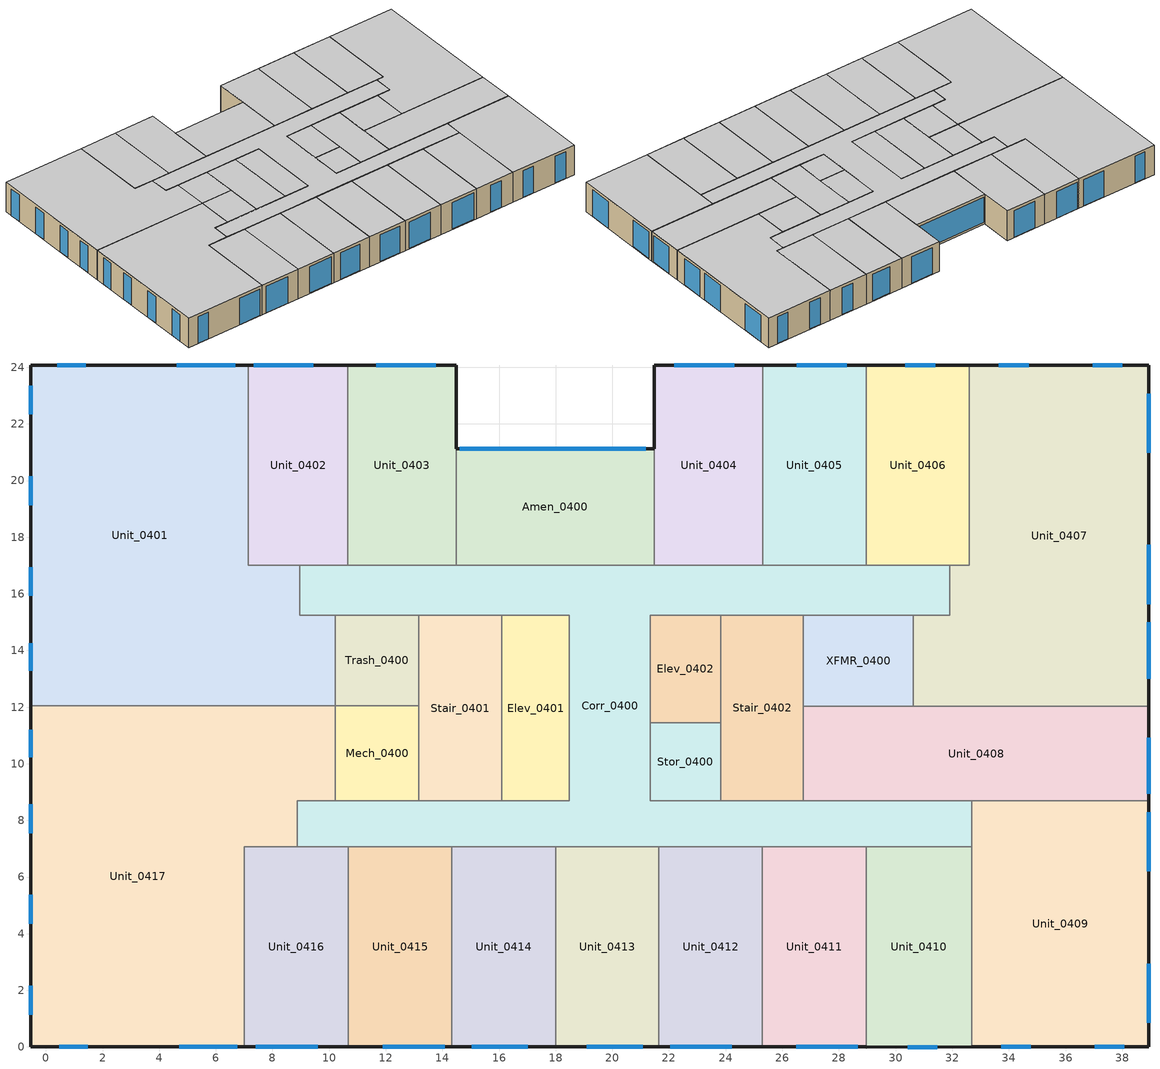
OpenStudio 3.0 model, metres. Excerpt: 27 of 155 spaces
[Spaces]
Mech_0400
 floor to Mech_0300: 13.17,12.05 13.17,8.69 10.21,8.69 10.21,12.05 z11.4
 wall to Trash_0400: 13.17,12.05 10.21,12.05 z11.4:14.35
 wall to Stair_0401: 13.17,8.69 13.17,12.05 z11.4:14.35
 wall to Corr_0400: 10.21,8.69 13.17,8.69 z11.4:14.35
 wall to Unit_0417: 10.21,12.05 10.21,8.69 z11.4:14.35
 ceiling adiabatic (Interior Ceiling): 13.17,8.69 13.17,12.05 10.21,12.05 10.21,8.69 z14.35
Stor_0400
 floor to Stor_0300: 23.83,11.44 23.83,8.69 21.34,8.69 21.34,11.44 z11.4
 wall to Elev_0402: 23.83,11.44 21.34,11.44 z11.4:14.35
 wall to Stair_0402: 23.83,8.69 23.83,11.44 z11.4:14.35
 wall to Corr_0400: 21.34,11.44 21.34,8.69 23.83,8.69 z11.4:14.35
 ceiling adiabatic (Interior Ceiling): 23.83,8.69 23.83,11.44 21.34,11.44 21.34,8.69 z14.35
Unit_0413
 floor to Unit_0313: 21.64,7.07 21.64,0 18,0 18,7.07 z11.4
 wall outside: 18,0 21.64,0 z11.4:14.35
 wall to Unit_0414: 18,7.07 18,0 z11.4:14.35
 wall to Corr_0400: 21.64,7.07 18,7.07 z11.4:14.35
 wall to Unit_0412: 21.64,0 21.64,7.07 z11.4:14.35
 window: 19.1,0 21.08,0 z11.45:14.07
 ceiling adiabatic (Interior Ceiling): 21.64,0 21.64,7.07 18,7.07 18,0 z14.35
Stair_0402
 floor to Stair_0302: 26.75,15.25 26.75,8.69 23.83,8.69 23.83,15.25 z11.4
 wall to Elev_0402: 23.83,15.25 23.83,11.44 z11.4:14.35
 wall to Corr_0400: 26.75,15.25 23.83,15.25 / 23.83,8.69 26.75,8.69 z11.4:14.35
 wall to XFMR_0400: 26.75,12.03 26.75,15.25 z11.4:14.35
 wall to Unit_0408: 26.75,8.69 26.75,11.48 26.75,12.03 z11.4:14.35
 ceiling adiabatic (Interior Ceiling): 26.75,8.69 26.75,15.25 23.83,15.25 23.83,8.69 z14.35
Unit_0414
 floor to Unit_0314: 18,7.07 18,0 14.33,0 14.33,7.07 z11.4
 wall outside: 14.33,0 18,0 z11.4:14.35
 wall to Unit_0415: 14.33,7.07 14.33,0 z11.4:14.35
 wall to Corr_0400: 18,7.07 14.33,7.07 z11.4:14.35
 window: 15.04,0 17.02,0 z11.45:14.07
 ceiling adiabatic (Interior Ceiling): 18,0 18,7.07 14.33,7.07 14.33,0 z14.35
Unit_0409
 floor to Unit_0309: 38.94,8.69 38.94,0 32.69,0 32.69,8.69 z11.4
 wall outside: 32.69,0 38.94,0 38.94,8.69 z11.4:14.35
 wall to Corr_0400: 32.69,8.69 32.69,7.07 z11.4:14.35
 wall to Unit_0408: 38.94,8.69 32.69,8.69 z11.4:14.35
 wall to Unit_0410: 32.69,7.07 32.69,0 z11.4:14.35
 window: 38.94,6.2 38.94,8.29 / 38.94,0.86 38.94,2.94 / 33.73,0 34.78,0 / 37.03,0 38.08,0 z11.45:14.07
 ceiling adiabatic (Interior Ceiling): 38.94,0 38.94,8.69 32.69,8.69 32.69,0 z14.35
Unit_0410
 floor to Unit_0310: 32.69,7.07 32.69,0 28.96,0 28.96,7.07 z11.4
 wall outside: 28.96,0 32.69,0 z11.4:14.35
 wall to Corr_0400: 32.69,7.07 28.96,7.07 z11.4:14.35
 wall to Unit_0411: 28.96,7.07 28.96,0 z11.4:14.35
 window: 30.42,0 31.47,0 z11.45:14.07
 ceiling adiabatic (Interior Ceiling): 32.69,0 32.69,7.07 28.96,7.07 28.96,0 z14.35
XFMR_0400
 floor to Elec_0300: 30.63,15.25 30.63,12.03 26.75,12.03 26.75,15.25 z11.4
 wall to Corr_0400: 30.63,15.25 26.75,15.25 z11.4:14.35
 wall to Unit_0407: 30.63,12.03 30.63,15.25 z11.4:14.35
 wall to Unit_0408: 26.75,12.03 30.63,12.03 z11.4:14.35
 ceiling adiabatic (Interior Ceiling): 30.63,12.03 30.63,15.25 26.75,15.25 26.75,12.03 z14.35
Unit_0411
 floor to Unit_0311: 28.96,7.07 28.96,0 25.3,0 25.3,7.07 z11.4
 wall outside: 25.3,0 28.96,0 z11.4:14.35
 wall to Unit_0412: 25.3,7.07 25.3,0 z11.4:14.35
 wall to Corr_0400: 28.96,7.07 25.3,7.07 z11.4:14.35
 window: 26.49,0 28.66,0 z11.45:14.07
 ceiling adiabatic (Interior Ceiling): 28.96,0 28.96,7.07 25.3,7.07 25.3,0 z14.35
Unit_0402
 floor to Unit_0302: 10.66,24.08 10.66,17.01 7.15,17.01 7.15,24.08 z11.4
 wall outside: 10.66,24.08 7.15,24.08 z11.4:14.35
 wall to Unit_0403: 10.66,17.01 10.66,17.07 10.66,24.08 z11.4:14.35
 wall to Corr_0400: 8.97,17.01 10.66,17.01 z11.4:14.35
 wall to Unit_0401: 7.15,24.08 7.15,17.01 8.97,17.01 z11.4:14.35
 window: 9.45,24.08 7.33,24.08 z11.46:14.07
 ceiling adiabatic (Interior Ceiling): 10.66,17.01 10.66,24.08 7.15,24.08 7.15,17.01 z14.35
Unit_0406
 floor to Unit_0306: 32.61,24.08 32.61,17.01 28.96,17.01 28.96,24.08 z11.4
 wall outside: 32.61,24.08 28.96,24.08 z11.4:14.35
 wall to Unit_0407: 31.92,17.01 32.61,17.01 32.61,24.08 z11.4:14.35
 wall to Corr_0400: 28.96,17.01 31.92,17.01 z11.4:14.35
 wall to Unit_0405: 28.96,24.08 28.96,17.01 z11.4:14.35
 window: 31.4,24.08 30.35,24.08 z11.46:14.07
 ceiling adiabatic (Interior Ceiling): 32.61,17.01 32.61,24.08 28.96,24.08 28.96,17.01 z14.35
Corr_0400
 floor to Corr_0300: 31.92,17.01 31.92,15.25 21.34,15.25 21.34,8.69 32.69,8.69 32.69,7.07 8.88,7.07 8.88,8.69 18.48,8.69 18.48,15.24 8.97,15.24 8.97,17.01 z11.4
 wall to Unit_0412: 21.64,7.07 25.3,7.07 z11.4:14.35
 wall to Unit_0415: 10.68,7.07 14.33,7.07 z11.4:14.35
 wall to Unit_0416: 8.88,7.07 10.68,7.07 z11.4:14.35
 wall to Unit_0417: 10.21,8.69 8.88,8.69 8.88,7.07 z11.4:14.35
 wall to Stair_0401: 16.1,8.69 13.17,8.69 / 13.17,15.24 16.1,15.24 z11.4:14.35
 wall to Elev_0401: 16.1,15.24 18.48,15.24 18.48,8.69 16.1,8.69 z11.4:14.35
 wall to Trash_0400: 10.21,15.24 13.17,15.24 z11.4:14.35
 wall to Unit_0401: 8.97,17.01 8.97,15.24 10.21,15.24 z11.4:14.35
 wall to Unit_0403: 14.48,17.01 10.66,17.01 z11.4:14.35
 wall to Amen_0400: 21.48,17.01 14.48,17.01 z11.4:14.35
 wall to Unit_0404: 25.31,17.01 21.48,17.01 z11.4:14.35
 wall to Unit_0405: 28.96,17.01 25.31,17.01 z11.4:14.35
 wall to Unit_0407: 30.63,15.25 31.92,15.25 31.92,17.01 z11.4:14.35
 wall to Elev_0402: 21.34,11.44 21.34,15.25 23.83,15.25 z11.4:14.35
 wall to Unit_0408: 32.69,8.69 26.75,8.69 z11.4:14.35
 ceiling adiabatic (Interior Ceiling): 32.69,7.07 32.69,8.69 21.34,8.69 21.34,15.25 31.92,15.25 31.92,17.01 8.97,17.01 8.97,15.24 18.48,15.24 18.48,8.69 8.88,8.69 8.88,7.07 z14.35
Unit_0407
 floor to Unit_0307: 32.61,24.08 38.94,24.08 38.94,12.03 30.63,12.03 30.63,15.25 31.92,15.25 31.92,17.01 32.61,17.01 z11.4
 wall outside: 38.94,12.03 38.94,24.08 32.61,24.08 z11.4:14.35
 wall to Unit_0408: 30.63,12.03 32.79,12.03 38.94,12.03 z11.4:14.35
 window: 38.94,13.01 38.94,14.99 / 38.94,15.64 38.94,17.73 / 38.94,20.98 38.94,23.07 z11.45:14.07; 38,24.08 36.95,24.08 / 34.7,24.08 33.65,24.08 z11.46:14.07
 ceiling adiabatic (Interior Ceiling): 38.94,12.03 38.94,24.08 32.61,24.08 32.61,17.01 31.92,17.01 31.92,15.25 30.63,15.25 30.63,12.03 z14.35
Elev_0402
 floor to Elev_0302: 23.83,15.25 23.83,11.44 21.34,11.44 21.34,15.25 z11.4
 ceiling adiabatic (Interior Ceiling): 23.83,11.44 23.83,15.25 21.34,15.25 21.34,11.44 z14.35
Unit_0412
 floor to Unit_0312: 25.3,7.07 25.3,0 21.64,0 21.64,7.07 z11.4
 wall outside: 21.64,0 25.3,0 z11.4:14.35
 window: 22.04,0 24.21,0 z11.45:14.07
 ceiling adiabatic (Interior Ceiling): 25.3,0 25.3,7.07 21.64,7.07 21.64,0 z14.35
Stair_0401
 floor to Stair_0301: 16.1,15.24 16.1,8.69 13.17,8.69 13.17,15.24 z11.4
 wall to Trash_0400: 13.17,15.24 13.17,12.05 z11.4:14.35
 wall to Elev_0401: 16.1,8.69 16.1,15.24 z11.4:14.35
 ceiling adiabatic (Interior Ceiling): 16.1,8.69 16.1,15.24 13.17,15.24 13.17,8.69 z14.35
Unit_0403
 floor to Unit_0303: 10.66,24.08 14.48,24.08 14.48,17.01 10.66,17.01 z11.4
 wall outside: 14.48,21.13 14.48,24.08 10.66,24.08 z11.4:14.35
 wall to Amen_0400: 14.48,17.01 14.48,21.13 z11.4:14.35
 window: 13.77,24.08 11.66,24.08 z11.46:14.07
 ceiling adiabatic (Interior Ceiling): 14.48,17.01 14.48,24.08 10.66,24.08 10.66,17.01 z14.35
Unit_0401
 floor to Unit_0301: 7.15,24.08 7.15,17.01 8.97,17.01 8.97,15.24 10.21,15.24 10.21,12.05 -0.53,12.05 -0.53,24.08 z11.4
 wall outside: 7.15,24.08 -0.53,24.08 -0.53,12.05 z11.4:14.35
 wall to Trash_0400: 10.21,12.05 10.21,15.24 z11.4:14.35
 wall to Unit_0417: -0.53,12.05 10.21,12.05 z11.4:14.35
 window: -0.53,23.36 -0.53,22.34 / -0.53,20.15 -0.53,19.13 / -0.53,16.94 -0.53,15.93 / -0.53,14.26 -0.53,13.29 / 6.69,24.08 4.62,24.08 / 1.41,24.08 0.4,24.08 z11.46:14.07
 ceiling adiabatic (Interior Ceiling): 10.21,12.05 10.21,15.24 8.97,15.24 8.97,17.01 7.15,17.01 7.15,24.08 -0.53,24.08 -0.53,12.05 z14.35
Unit_0408
 floor to Unit_0308: 38.94,12.03 38.94,8.69 26.75,8.69 26.75,12.03 z11.4
 wall outside: 38.94,8.69 38.94,12.03 z11.4:14.35
 window: 38.94,8.93 38.94,10.92 z11.45:14.07
 ceiling adiabatic (Interior Ceiling): 38.94,8.69 38.94,12.03 26.75,12.03 26.75,8.69 z14.35
Unit_0404
 floor to Unit_0304: 25.31,24.08 25.31,17.01 21.48,17.01 21.48,24.08 z11.4
 wall outside: 25.31,24.08 21.48,24.08 21.48,21.13 z11.4:14.35
 wall to Unit_0405: 25.31,17.01 25.31,17.07 25.31,24.08 z11.4:14.35
 wall to Amen_0400: 21.48,21.13 21.48,17.01 z11.4:14.35
 window: 24.3,24.08 22.19,24.08 z11.46:14.07
 ceiling adiabatic (Interior Ceiling): 25.31,17.01 25.31,24.08 21.48,24.08 21.48,17.01 z14.35
Elev_0401
 floor to Elev_0301: 18.48,15.24 18.48,8.69 16.1,8.69 16.1,15.24 z11.4
 ceiling adiabatic (Interior Ceiling): 18.48,8.69 18.48,15.24 16.1,15.24 16.1,8.69 z14.35
Unit_0405
 floor to Unit_0305: 28.96,24.08 28.96,17.01 25.31,17.01 25.31,24.08 z11.4
 wall outside: 28.96,24.08 25.31,24.08 z11.4:14.35
 window: 28.28,24.08 26.51,24.08 z11.46:14.07
 ceiling adiabatic (Interior Ceiling): 28.96,17.01 28.96,24.08 25.31,24.08 25.31,17.01 z14.35
Trash_0400
 floor to Trash_0300: 13.17,15.24 13.17,12.05 10.21,12.05 10.21,15.24 z11.4
 ceiling adiabatic (Interior Ceiling): 13.17,12.05 13.17,15.24 10.21,15.24 10.21,12.05 z14.35
Unit_0415
 floor to Unit_0315: 14.33,7.07 14.33,0 10.68,0 10.68,7.07 z11.4
 wall outside: 10.68,0 14.33,0 z11.4:14.35
 wall to Unit_0416: 10.68,7.07 10.68,0 z11.4:14.35
 window: 11.89,0 14.08,0 z11.45:14.07
 ceiling adiabatic (Interior Ceiling): 14.33,0 14.33,7.07 10.68,7.07 10.68,0 z14.35
Unit_0416
 floor to Unit_0316: 10.68,7.07 10.68,0 7.01,0 7.01,7.07 z11.4
 wall outside: 7.01,0 10.68,0 z11.4:14.35
 wall to Unit_0417: 8.88,7.07 7.01,7.07 7.01,5.98 7.01,0 z11.4:14.35
 window: 7.41,0 9.6,0 z11.45:14.07
 ceiling adiabatic (Interior Ceiling): 10.68,0 10.68,7.07 7.01,7.07 7.01,0 z14.35
Unit_0417
 floor to Unit_0317: 10.21,12.05 10.21,8.69 8.88,8.69 8.88,7.07 7.01,7.07 7.01,0 -0.53,0 -0.53,12.05 z11.4
 wall outside: -0.53,12.05 -0.53,12.04 -0.53,0 7.01,0 z11.4:14.35
 window: 4.7,0 6.76,0 / 0.48,0 1.48,0 z11.45:14.07; -0.53,11.21 -0.53,10.24 / -0.53,8.57 -0.53,7.55 / -0.53,5.37 -0.53,4.35 / -0.53,2.16 -0.53,1.14 z11.46:14.07
 ceiling adiabatic (Interior Ceiling): 7.01,0 7.01,7.07 8.88,7.07 8.88,8.69 10.21,8.69 10.21,12.05 -0.53,12.05 -0.53,0 z14.35
Amen_0400
 floor to Amen_0300: 21.48,21.13 21.48,17.01 14.48,17.01 14.48,21.13 z11.4
 wall outside: 21.48,21.13 14.48,21.13 z11.4:14.35
 window: 21.19,21.13 14.62,21.13 z11.63:14.11
 ceiling adiabatic (Interior Ceiling): 21.48,17.01 21.48,21.13 14.48,21.13 14.48,17.01 z14.35
[Building]
1300 NE 45th: North Axis {deg}=90; Space Type=SEC2015-MF-Residential; Default Construction Set=2015 Seattle Energy Code - MF; Default Schedule Set=SEC2015-MF-RESIDENTIAL-SCH-SET; Relocatable=False
[Site]
Seattle Boeing Field  Isis: Latitude {deg}=47.68; Longitude {deg}=-122.25; Time Zone {hr}=-8; Elevation {m}=20
[ClimateZones]
Climate Zone Institution Name 1=ASHRAE; Climate Zone Document Name 1=ANSI/ASHRAE Standard 169; Climate Zone Document Year 1=2006; Climate Zone Value 1=4C; Climate Zone Institution Name 2=CEC; Climate Zone Document Name 2=California Climate Zone Descriptions; Climate Zone Document Year 2=1995
[SizingPeriod:DesignDay] Barometric Pressure {Pa}=101085; Sky Clearness=0; Rain Indicator=0; Snow Indicator=0; Day of Month=21; Daylight Saving Time Indicator=0; Dry-Bulb Temperature Range Modifier Type=DefaultMultipliers
Name | Maximum Dry-Bulb Temperature {C} | Daily Dry-Bulb Temperature Range {deltaC} | Humidity Indicating Conditions at Maximum Dry-Bulb | Wind Speed {m/s} | Wind Direction {deg} | Month | Day Type | Humidity Indicating Type | Solar Model Indicator | ASHRAE Taub | ASHRAE Taud
Seattle Boeing Field  Isis Ann Htg 99.6% Condns DB | -4.5 | 0 | -4.5 | 2.6 | 150 | 12 | WinterDesignDay | Wetbulb | ASHRAEClearSky
Seattle Boeing Field  Isis Ann Hum_n 99.6% Condns DP=>MCDB | -1.5 | 0 | -12.1 | 2.6 | 150 | 12 | WinterDesignDay | Dewpoint | ASHRAEClearSky
Seattle Boeing Field  Isis Ann Htg Wind 99.6% Condns WS=>MCDB | 7.9 | 0 | 7.9 | 10 | 150 | 12 | WinterDesignDay | Wetbulb | ASHRAEClearSky
Seattle Boeing Field  Isis Ann Clg .4% Condns DB=>MWB | 30 | 10.2 | 18.7 | 4.5 | 320 | 8 | SummerDesignDay | Wetbulb | ASHRAETau | 0.359 | 2.539
[Construction]
SEC-2015 Comm Group R BG ExtWall: R-13 + R-6 CI: Concrete - 8 inch - 140 lb/ft3, R-6 CI, R-13 Cavity (R-6 eff), 5/8 in. Gypsum Board
Interior Floor: F16 Acoustic tile, F05 Ceiling air space resistance, M11 100mm lightweight concrete
Interior Wall: G01a 19mm gypsum board, F04 Wall air space resistance, G01a 19mm gypsum board
Interior Ceiling: M11 100mm lightweight concrete, F05 Ceiling air space resistance, F16 Acoustic tile
SEC-2015 Opaque Door- Swinging: SEC-2015 Opaque Door- Swinging - Material
SEC-2015 Comm Group R ExtRoof IEAD: Roof Membrane, IEAD Roof Insulation R-36.7 IP, Metal Decking
SEC-2015 Comm Group R AG ExtWall SteelFrame: R-19 + R-8.5 CI: Stucco - 7/8 inch, 5/8 in. Gypsum Board, R-8.5 CI, R-19 Cavity (R-7.1 eff), 5/8 in. Gypsum Board
SEC-2015 Comm Group R Exposed Floor Mass: Floor Insulation R-32 IP, MAT-CC05 8 HW CONCRETE, CP02 CARPET PAD 2
SEC-2015 Glazed Door - SEW: SEC-2015 Glazed Door - SEW - Material
SEC-2015 Glazing - Fixed Metal Frame - SEW: SEC-2015 Glazing - Fixed Metal Frame - SEW - Material
SEC-2015 Opaque Door- NonSwinging: SEC-2015 Opaque Door- NonSwinging - Material
[Material]
Name | Roughness | Thickness {m} | Conductivity {W/m-K} | Density {kg/m3} | Specific Heat {J/kg-K} | Thermal Absorptance | Solar Absorptance | Visible Absorptance
Concrete - 8 inch - 140 lb/ft3 | MediumRough | 0.2032 | 1.94902 | 2239.06 | 921.096 | 0.9 | 0.7 | 0.7
Roof Membrane | VeryRough | 0.0095 | 0.16 | 1121.29 | 1460 | 0.9 | 0.7 | 0.7
Metal Decking | MediumSmooth | 0.0015 | 45.006 | 7680 | 418.4 | 0.9 | 0.6 | 0.6
F16 Acoustic tile | MediumSmooth | 0.0191 | 0.06 | 368 | 590 | 0.9 | 0.3 | 0.3
M11 100mm lightweight concrete | MediumRough | 0.1016 | 0.53 | 1280 | 840 | 0.9 | 0.5 | 0.5
G01a 19mm gypsum board | MediumSmooth | 0.019 | 0.16 | 800 | 1090 | 0.9 | 0.4 | 0.4
5/8 in. Gypsum Board | MediumSmooth | 0.0159 | 0.16 | 800 | 1090 | 0.9 | 0.7 | 0.7
IEAD Roof Insulation R-36.7 IP | MediumRough | 0.316696 | 0.049 | 265 | 836.8 | 0.9 | 0.7 | 0.7
MAT-CC05 8 HW CONCRETE | Rough | 0.20321 | 1.311 | 2240 | 836.8 | 0.9 | 0.7 | 0.7
Floor Insulation R-32 IP | MediumRough | 0.253598 | 0.045 | 265 | 836.8 | 0.9 | 0.7 | 0.7
R-6 CI | MediumSmooth | 0.024323 | 0.0230188 | 16.0185 | 1130.436
R-13 Cavity (R-6 eff) | MediumSmooth | 0.024323 | 0.0230188 | 16.0185 | 1130.436 | 0.9
Stucco - 7/8 inch | Smooth | 0.022352 | 0.701106 | 1855.1 | 837.36
R-8.5 CI | MediumSmooth | 0.0344576 | 0.0230188 | 16.0185 | 1130.436
R-19 Cavity (R-7.1 eff) | MediumSmooth | 0.0287823 | 0.0230188 | 16.0185 | 1130.436 | 0.9
[Material:NoMass]
Name | Roughness | Thermal Resistance {m2-K/W} | Thermal Absorptance | Solar Absorptance | Visible Absorptance
CP02 CARPET PAD 2 | VeryRough | 0.21648 | 0.9 | 0.7 | 0.8
SEC-2015 Opaque Door- Swinging - Material | Smooth | 0.475497
SEC-2015 Opaque Door- NonSwinging - Material | Smooth | 0.517764
[Material:AirGap]
Name | Thermal Resistance {m2-K/W}
F05 Ceiling air space resistance | 0.18
F04 Wall air space resistance | 0.15
[WindowMaterial:Blind]
Window Material Blind 1: Slat Width {m}=0.025; Slat Separation {m}=0.01875; Front Side Slat Beam Solar Reflectance=0.5; Back Side Slat Beam Solar Reflectance=0.5; Front Side Slat Diffuse Solar Reflectance=0.5; Back Side Slat Diffuse Solar Reflectance=0.5; Slat Beam Visible Transmittance=0
[DefaultSurfaceConstructions]
Name | Floor Construction | Wall Construction | Roof Ceiling Construction
Default Surface Constructions 23 | Interior Floor | Interior Wall | Interior Ceiling
Default Surface Constructions 24 | SEC-2015 Comm Group R Slab-On-Ground | SEC-2015 Comm Group R BG ExtWall: R-13 + R-6 CI
Default Surface Constructions 22 adj ext wall insulation adj ext wall insulation | SEC-2015 Comm Group R Exposed Floor Mass | SEC-2015 Comm Group R AG ExtWall SteelFrame: R-19 + R-8.5 CI | SEC-2015 Comm Group R ExtRoof IEAD
[DefaultSubSurfaceConstructions]
Name | Fixed Window Construction | Door Construction | Glass Door Construction | Overhead Door Construction
Default Sub Surface Constructions 15 | SEC-2015 Glazing - Fixed Metal Frame - SEW | SEC-2015 Opaque Door- Swinging | SEC-2015 Glazed Door - SEW | SEC-2015 Opaque Door- NonSwinging
Default Sub Surface Constructions 16
[WindowMaterial:SimpleGlazingSystem] Solar Heat Gain Coefficient=0.35; Visible Transmittance=0.6
Name | U-Factor {W/m2-K}
SEC-2015 Glazed Door - SEW - Material | 3.40696
SEC-2015 Glazing - Fixed Metal Frame - SEW - Material | 2.15774
[DefaultConstructionSet]
2015 Seattle Energy Code - MF: Default Exterior Surface Constructions=Default Surface Constructions 22 adj ext wall insulation adj ext wall insulation; Default Interior Surface Constructions=Default Surface Constructions 23; Default Ground Contact Surface Constructions=Default Surface Constructions 24; Default Exterior SubSurface Constructions=Default Sub Surface Constructions 15; Default Interior SubSurface Constructions=Default Sub Surface Constructions 16
[Construction:FfactorGroundFloor]
SEC-2015 Comm Group R Slab-On-Ground: F-Factor {W/m-K}=0.934597; Area {m2}=88.9082; PerimeterExposed {m}=40.2336
[Lights:Definition] Design Level Calculation Method=Watts/Area
Name | Watts per Space Floor Area {W/m2}
Amenity Lights Definition | 5.59723
Apartment Lights Definition | 3.98265
Corridor Lights Definition | 5.16668
[DesignSpecification:OutdoorAir] Outdoor Air Method=Sum
Name | Outdoor Air Flow per Person {m3/s-person} | Outdoor Air Flow per Floor Area {m3/s-m2}
90.1-2010 - MidriseApartment - Apartment Ventilation; 90.1-2010 - Office - BreakRoom Ventilation; 90.1-2010 - Office - IT_Room Ventilation | 0.00235974 | 0.0003048
90.1-2010 - MidriseApartment - Corridor Ventilation; 90.1-2010 - Office - Stair Ventilation |  | 0.0003048
90.1-2010 - Office - Elec/MechRoom Ventilation; 90.1-2010 - Office - Storage Ventilation |  | 0.0006096
[People:Definition] Fraction Radiant=0.3
Name | Number of People Calculation Method | Number of People {people} | People per Space Floor Area {person/m2}
Apartment 1BR People Definition | People | 1
Amenity People Definition | People/Area |  | 0.107639
[ShadingControl]
Shading Control 1: Shading Type=InteriorBlind; Shading Device Material=Window Material Blind 1
[BuildingStory]
Building Story 04: Nominal Z Coordinate {m}=11.4056; Nominal Floor to Floor Height {m}=2.9464
[Space] Default Construction Set=2015 Seattle Energy Code - MF; Building Story=Building Story 04
Name | Space Type | Thermal Zone
Mech_0400 | SEC2015-MF-Elec/MechRoom | Thermal Zone: Mech_0400
Stor_0400 | SEC2015-MF-Storage | Thermal Zone: Stor_0400
Unit_0413 | SEC2015-MF-Residential | Thermal Zone: Unit_0413
Stair_0402 | SEC2015-MF-Stair | Thermal Zone: Stair_0402
Unit_0414 | SEC2015-MF-Residential | Thermal Zone: Unit_0414
Unit_0409 | SEC2015-MF-Residential | Thermal Zone: Unit_0409
Unit_0410 | SEC2015-MF-Residential | Thermal Zone: Unit_0410
XFMR_0400 | SEC2015-MF-Transformer | Thermal Zone: XFMR_0400
Unit_0411 | SEC2015-MF-Residential | Thermal Zone: Unit_0411
Unit_0402 | SEC2015-MF-Residential | Thermal Zone: Unit_0402
Unit_0406 | SEC2015-MF-Residential | Thermal Zone: Unit_0406
Corr_0400 | SEC2015-MF-Coridor | Thermal Zone: Corr_0400
Unit_0407 | SEC2015-MF-Residential | Thermal Zone: Unit_0407
Elev_0402 | SEC2015-MF-Shaft | Thermal Zone: Elev_0402
Unit_0412 | SEC2015-MF-Residential | Thermal Zone: Unit_0412
Stair_0401 | SEC2015-MF-Stair | Thermal Zone: Stair_0401
Unit_0403 | SEC2015-MF-Residential | Thermal Zone: Unit_0403
Unit_0401 | SEC2015-MF-Residential | Thermal Zone: Unit_0401
Unit_0408 | SEC2015-MF-Residential | Thermal Zone: Unit_0408
Unit_0404 | SEC2015-MF-Residential | Thermal Zone: Unit_0404
Elev_0401 | SEC2015-MF-Shaft | Thermal Zone: Elev_0401
Unit_0405 | SEC2015-MF-Residential | Thermal Zone: Unit_0405
Trash_0400 | SEC2015-MF-Storage | Thermal Zone: Trash_0400
Unit_0415 | SEC2015-MF-Residential | Thermal Zone: Unit_0415
Unit_0416 | SEC2015-MF-Residential | Thermal Zone: Unit_0416
Unit_0417 | SEC2015-MF-Residential | Thermal Zone: Unit_0417
Amen_0400 | SEC2015-MF-Amenity | Thermal Zone: Amen_0400
[SpaceType]
Name | Default Schedule Set | Design Specification Outdoor Air Object | Standards Building Type | Standards Space Type
SEC2015-MF-Residential | SEC2015-MF-RESIDENTIAL-SCH-SET | 90.1-2010 - MidriseApartment - Apartment Ventilation | MidriseApartment | Apartment
SEC2015-MF-Coridor | SEC2015-MF-CORRIDOR-SCH-SET | 90.1-2010 - MidriseApartment - Corridor Ventilation | MidriseApartment | Corridor
SEC2015-MF-Amenity | SEC2015-MF-AMENITY-SCH-SET | 90.1-2010 - Office - BreakRoom Ventilation | Office | BreakRoom
SEC2015-MF-Elec/MechRoom | SEC2015-MF-ELECMECH-SCH-SET | 90.1-2010 - Office - Elec/MechRoom Ventilation | Office | Elec/MechRoom
SEC2015-MF-Transformer | SEC2015-MF-TRANSFORMER-SCH-SET | 90.1-2010 - Office - IT_Room Ventilation | Office | IT_Room
SEC2015-MF-Stair | SEC2015-MF-STAIR-SCH-SET | 90.1-2010 - Office - Stair Ventilation | Office | Stair
SEC2015-MF-Storage | SEC2015-MF-STORAGE-SCH-SET | 90.1-2010 - Office - Storage Ventilation | Office | Storage
SEC2015-MF-Shaft | SEC2015-MF-SHAFT-SCH-SET | 90.1-2010 - Office - Stair Ventilation | Office | Stair
[Lights] Fraction Replaceable=1
Name | Lights Definition | Space or SpaceType
Apartment Lights | Apartment Lights Definition | SEC2015-MF-Residential
90.1-2010 - MidriseApartment - Corridor Lights | Corridor Lights Definition | SEC2015-MF-Coridor
Amenity Lights | Amenity Lights Definition | SEC2015-MF-Amenity
[People] Multiplier=1
Name | People Definition | Space or SpaceType
Apartment People | Apartment 1BR People Definition | SEC2015-MF-Residential
Amenity People | Amenity People Definition | SEC2015-MF-Amenity
[ElectricEquipment:Definition] Design Level Calculation Method=Watts/Area
Name | Watts per Space Floor Area {W/m2}
Apartment Electric Equipment Definition | 3.87501
Amenity Electric Equipment Definition | 8.18057
Elec/MechRoom Electric Equipment Definition | 2.90626
[ElectricEquipment]
Name | Electric Equipment Definition | Space or SpaceType
Apartment Electric Equipment | Apartment Electric Equipment Definition | SEC2015-MF-Residential
Amenity Electric Equipment | Amenity Electric Equipment Definition | SEC2015-MF-Amenity
90.1-2010 - Office - Elec/MechRoom Electric Equipment | Elec/MechRoom Electric Equipment Definition | SEC2015-MF-Elec/MechRoom
[DefaultScheduleSet]
Name | Number of People Schedule | People Activity Level Schedule | Lighting Schedule | Electric Equipment Schedule | Infiltration Schedule
SEC2015-MF-RESIDENTIAL-SCH-SET | MidriseApartment Apartment Occ | MidriseApartment Activity | MidriseApartment Apartment Light | MidriseApartment Apartment Equip | MidriseApartment Infil (0.25)
SEC2015-MF-CORRIDOR-SCH-SET |  |  | Always On |  | MidriseApartment Infil (0.25)
SEC2015-MF-AMENITY-SCH-SET | MidriseApartment Apartment Occ | MidriseApartment Activity | MidriseApartment Common Light | MidriseApartment Common Equip | MidriseApartment Infil (0.25)
SEC2015-MF-ELECMECH-SCH-SET; SEC2015-MF-TRANSFORMER-SCH-SET |  |  | MidriseApartment ElecMech Light | MidriseApartment Common Equip | Always On
SEC2015-MF-STAIR-SCH-SET |  |  | Always On |  | Always On
SEC2015-MF-STORAGE-SCH-SET |  |  | MidriseApartment Common Light | MidriseApartment Common Equip | Always On
SEC2015-MF-SHAFT-SCH-SET
[ThermalZone] Use Ideal Air Loads=Yes
Thermal Zone: Stor_0400; Thermal Zone: Unit_0407; Thermal Zone: Unit_0413; Thermal Zone: Trash_0400; Thermal Zone: Unit_0402; Thermal Zone: Mech_0400; Thermal Zone: Unit_0415; Thermal Zone: Unit_0408; Thermal Zone: Unit_0405; Thermal Zone: Unit_0403; Thermal Zone: Unit_0406; Thermal Zone: Stair_0402; Thermal Zone: Unit_0414; Thermal Zone: Unit_0409; Thermal Zone: Unit_0410; Thermal Zone: XFMR_0400; Thermal Zone: Unit_0411; Thermal Zone: Corr_0400; Thermal Zone: Unit_0417; Thermal Zone: Elev_0402; Thermal Zone: Unit_0412; Thermal Zone: Stair_0401; Thermal Zone: Unit_0401; Thermal Zone: Unit_0404; Thermal Zone: Elev_0401; Thermal Zone: Unit_0416; Thermal Zone: Amen_0400
[Exterior:Lights:Definition] Design Level {W}=0
Lights Garage Definition; Exterior Lights Definition
[Exterior:Lights] Schedule=Always On Discrete
Name | Exterior Lights Definition | Control Option
Lights Garage | Lights Garage Definition
Exterior Lights | Exterior Lights Definition | AstronomicalClock
[SpaceInfiltration:DesignFlowRate] Design Flow Rate Calculation Method=Flow/ExteriorArea; Flow per Exterior Surface Area {m3/s-m2}=0.0001524
Name | Schedule
Space Infiltration Design Flow Rate 1; Space Infiltration Design Flow Rate 2; Space Infiltration Design Flow Rate 3; Space Infiltration Design Flow Rate 4; Space Infiltration Design Flow Rate 5; Space Infiltration Design Flow Rate 6; Space Infiltration Design Flow Rate 7; Space Infiltration Design Flow Rate 8; Space Infiltration Design Flow Rate 9; Space Infiltration Design Flow Rate 10; Space Infiltration Design Flow Rate 11; Space Infiltration Design Flow Rate 12; Space Infiltration Design Flow Rate 13; Space Infiltration Design Flow Rate 14; Space Infiltration Design Flow Rate 15; Space Infiltration Design Flow Rate 16; Space Infiltration Design Flow Rate 17; Space Infiltration Design Flow Rate 18; Space Infiltration Design Flow Rate 19; Space Infiltration Design Flow Rate 20; Space Infiltration Design Flow Rate 21; Space Infiltration Design Flow Rate 22; Space Infiltration Design Flow Rate 23; Space Infiltration Design Flow Rate 24; Space Infiltration Design Flow Rate 25; Space Infiltration Design Flow Rate 26; Space Infiltration Design Flow Rate 27; Space Infiltration Design Flow Rate 28; Space Infiltration Design Flow Rate 29; Space Infiltration Design Flow Rate 30; Space Infiltration Design Flow Rate 31; Space Infiltration Design Flow Rate 32; Space Infiltration Design Flow Rate 33; Space Infiltration Design Flow Rate 34; Space Infiltration Design Flow Rate 35; Space Infiltration Design Flow Rate 36; Space Infiltration Design Flow Rate 37; Space Infiltration Design Flow Rate 38; Space Infiltration Design Flow Rate 39; Space Infiltration Design Flow Rate 40; Space Infiltration Design Flow Rate 41; Space Infiltration Design Flow Rate 42; Space Infiltration Design Flow Rate 43; Space Infiltration Design Flow Rate 44; Space Infiltration Design Flow Rate 45; Space Infiltration Design Flow Rate 46; Space Infiltration Design Flow Rate 47; Space Infiltration Design Flow Rate 48; Space Infiltration Design Flow Rate 49; Space Infiltration Design Flow Rate 50; Space Infiltration Design Flow Rate 51; Space Infiltration Design Flow Rate 52; Space Infiltration Design Flow Rate 53; Space Infiltration Design Flow Rate 54; Space Infiltration Design Flow Rate 55; Space Infiltration Design Flow Rate 56; Space Infiltration Design Flow Rate 57; Space Infiltration Design Flow Rate 58; Space Infiltration Design Flow Rate 59; Space Infiltration Design Flow Rate 60; Space Infiltration Design Flow Rate 61; Space Infiltration Design Flow Rate 62; Space Infiltration Design Flow Rate 63; Space Infiltration Design Flow Rate 64; Space Infiltration Design Flow Rate 65; Space Infiltration Design Flow Rate 66; Space Infiltration Design Flow Rate 67; Space Infiltration Design Flow Rate 68; Space Infiltration Design Flow Rate 69; Space Infiltration Design Flow Rate 70; Space Infiltration Design Flow Rate 71; Space Infiltration Design Flow Rate 72; Space Infiltration Design Flow Rate 73; Space Infiltration Design Flow Rate 74; Space Infiltration Design Flow Rate 75; Space Infiltration Design Flow Rate 76; Space Infiltration Design Flow Rate 77; Space Infiltration Design Flow Rate 78; Space Infiltration Design Flow Rate 79; Space Infiltration Design Flow Rate 80; Space Infiltration Design Flow Rate 81; Space Infiltration Design Flow Rate 82; Space Infiltration Design Flow Rate 83; Space Infiltration Design Flow Rate 84; Space Infiltration Design Flow Rate 85; Space Infiltration Design Flow Rate 86; Space Infiltration Design Flow Rate 87; Space Infiltration Design Flow Rate 88; Space Infiltration Design Flow Rate 89; Space Infiltration Design Flow Rate 90; Space Infiltration Design Flow Rate 91; Space Infiltration Design Flow Rate 92; Space Infiltration Design Flow Rate 93; Space Infiltration Design Flow Rate 94; Space Infiltration Design Flow Rate 95; Space Infiltration Design Flow Rate 96; Space Infiltration Design Flow Rate 97; Space Infiltration Design Flow Rate 98; Space Infiltration Design Flow Rate 99; Space Infiltration Design Flow Rate 100; Space Infiltration Design Flow Rate 101; Space Infiltration Design Flow Rate 102; Space Infiltration Design Flow Rate 103; Space Infiltration Design Flow Rate 104; Space Infiltration Design Flow Rate 105; Space Infiltration Design Flow Rate 106; Space Infiltration Design Flow Rate 107; Space Infiltration Design Flow Rate 108; Space Infiltration Design Flow Rate 109; Space Infiltration Design Flow Rate 110; Space Infiltration Design Flow Rate 111; Space Infiltration Design Flow Rate 112; Space Infiltration Design Flow Rate 113; Space Infiltration Design Flow Rate 114; Space Infiltration Design Flow Rate 115; Space Infiltration Design Flow Rate 116; Space Infiltration Design Flow Rate 117; Space Infiltration Design Flow Rate 118; Space Infiltration Design Flow Rate 119; Space Infiltration Design Flow Rate 120; Space Infiltration Design Flow Rate 121; Space Infiltration Design Flow Rate 122; Space Infiltration Design Flow Rate 123; Space Infiltration Design Flow Rate 124; Space Infiltration Design Flow Rate 125; Space Infiltration Design Flow Rate 126; Space Infiltration Design Flow Rate 127; Space Infiltration Design Flow Rate 128; Space Infiltration Design Flow Rate 129; Space Infiltration Design Flow Rate 130; Space Infiltration Design Flow Rate 131; Space Infiltration Design Flow Rate 132; Space Infiltration Design Flow Rate 133; Space Infiltration Design Flow Rate 134; Space Infiltration Design Flow Rate 135; Space Infiltration Design Flow Rate 136; Space Infiltration Design Flow Rate 137; Space Infiltration Design Flow Rate 138; Space Infiltration Design Flow Rate 139; Space Infiltration Design Flow Rate 140; Space Infiltration Design Flow Rate 141; Space Infiltration Design Flow Rate 142; Space Infiltration Design Flow Rate 143; Space Infiltration Design Flow Rate 144; Space Infiltration Design Flow Rate 145; Space Infiltration Design Flow Rate 146; Space Infiltration Design Flow Rate 147; Space Infiltration Design Flow Rate 148; Space Infiltration Design Flow Rate 149; Space Infiltration Design Flow Rate 150; Space Infiltration Design Flow Rate 151; Space Infiltration Design Flow Rate 152; Space Infiltration Design Flow Rate 153; Space Infiltration Design Flow Rate 154; Space Infiltration Design Flow Rate 155 | Always On
Space Infiltration Design Flow Rate 156; Space Infiltration Design Flow Rate 157; Space Infiltration Design Flow Rate 158; Space Infiltration Design Flow Rate 159; Space Infiltration Design Flow Rate 160; Space Infiltration Design Flow Rate 161; Space Infiltration Design Flow Rate 162; Space Infiltration Design Flow Rate 163; Space Infiltration Design Flow Rate 164; Space Infiltration Design Flow Rate 165; Space Infiltration Design Flow Rate 166; Space Infiltration Design Flow Rate 167; Space Infiltration Design Flow Rate 168; Space Infiltration Design Flow Rate 169; Space Infiltration Design Flow Rate 170; Space Infiltration Design Flow Rate 171; Space Infiltration Design Flow Rate 172; Space Infiltration Design Flow Rate 173; Space Infiltration Design Flow Rate 174; Space Infiltration Design Flow Rate 175; Space Infiltration Design Flow Rate 176; Space Infiltration Design Flow Rate 177; Space Infiltration Design Flow Rate 178; Space Infiltration Design Flow Rate 179; Space Infiltration Design Flow Rate 180; Space Infiltration Design Flow Rate 181; Space Infiltration Design Flow Rate 182; Space Infiltration Design Flow Rate 183; Space Infiltration Design Flow Rate 184; Space Infiltration Design Flow Rate 185; Space Infiltration Design Flow Rate 186; Space Infiltration Design Flow Rate 187; Space Infiltration Design Flow Rate 188; Space Infiltration Design Flow Rate 189; Space Infiltration Design Flow Rate 190; Space Infiltration Design Flow Rate 191; Space Infiltration Design Flow Rate 192; Space Infiltration Design Flow Rate 193; Space Infiltration Design Flow Rate 194; Space Infiltration Design Flow Rate 195; Space Infiltration Design Flow Rate 196; Space Infiltration Design Flow Rate 197; Space Infiltration Design Flow Rate 198; Space Infiltration Design Flow Rate 199; Space Infiltration Design Flow Rate 200; Space Infiltration Design Flow Rate 201; Space Infiltration Design Flow Rate 202; Space Infiltration Design Flow Rate 203; Space Infiltration Design Flow Rate 204; Space Infiltration Design Flow Rate 205; Space Infiltration Design Flow Rate 206; Space Infiltration Design Flow Rate 207; Space Infiltration Design Flow Rate 208; Space Infiltration Design Flow Rate 209; Space Infiltration Design Flow Rate 210; Space Infiltration Design Flow Rate 211; Space Infiltration Design Flow Rate 212; Space Infiltration Design Flow Rate 213; Space Infiltration Design Flow Rate 214; Space Infiltration Design Flow Rate 215; Space Infiltration Design Flow Rate 216; Space Infiltration Design Flow Rate 217; Space Infiltration Design Flow Rate 218; Space Infiltration Design Flow Rate 219; Space Infiltration Design Flow Rate 220; Space Infiltration Design Flow Rate 221; Space Infiltration Design Flow Rate 222; Space Infiltration Design Flow Rate 223; Space Infiltration Design Flow Rate 224; Space Infiltration Design Flow Rate 225; Space Infiltration Design Flow Rate 226; Space Infiltration Design Flow Rate 227; Space Infiltration Design Flow Rate 228; Space Infiltration Design Flow Rate 229; Space Infiltration Design Flow Rate 230; Space Infiltration Design Flow Rate 231; Space Infiltration Design Flow Rate 232; Space Infiltration Design Flow Rate 233; Space Infiltration Design Flow Rate 234; Space Infiltration Design Flow Rate 235; Space Infiltration Design Flow Rate 236; Space Infiltration Design Flow Rate 237; Space Infiltration Design Flow Rate 238; Space Infiltration Design Flow Rate 239; Space Infiltration Design Flow Rate 240; Space Infiltration Design Flow Rate 241; Space Infiltration Design Flow Rate 242; Space Infiltration Design Flow Rate 243; Space Infiltration Design Flow Rate 244; Space Infiltration Design Flow Rate 245; Space Infiltration Design Flow Rate 246; Space Infiltration Design Flow Rate 247; Space Infiltration Design Flow Rate 248; Space Infiltration Design Flow Rate 249; Space Infiltration Design Flow Rate 250; Space Infiltration Design Flow Rate 251; Space Infiltration Design Flow Rate 252; Space Infiltration Design Flow Rate 253; Space Infiltration Design Flow Rate 254; Space Infiltration Design Flow Rate 255; Space Infiltration Design Flow Rate 256; Space Infiltration Design Flow Rate 257; Space Infiltration Design Flow Rate 258; Space Infiltration Design Flow Rate 259; Space Infiltration Design Flow Rate 260; Space Infiltration Design Flow Rate 261; Space Infiltration Design Flow Rate 262; Space Infiltration Design Flow Rate 263; Space Infiltration Design Flow Rate 264; Space Infiltration Design Flow Rate 265; Space Infiltration Design Flow Rate 266; Space Infiltration Design Flow Rate 267; Space Infiltration Design Flow Rate 268; Space Infiltration Design Flow Rate 269; Space Infiltration Design Flow Rate 270; Space Infiltration Design Flow Rate 271; Space Infiltration Design Flow Rate 272; Space Infiltration Design Flow Rate 273; Space Infiltration Design Flow Rate 274; Space Infiltration Design Flow Rate 275; Space Infiltration Design Flow Rate 276; Space Infiltration Design Flow Rate 277; Space Infiltration Design Flow Rate 278; Space Infiltration Design Flow Rate 279; Space Infiltration Design Flow Rate 280; Space Infiltration Design Flow Rate 281; Space Infiltration Design Flow Rate 282; Space Infiltration Design Flow Rate 283; Space Infiltration Design Flow Rate 284; Space Infiltration Design Flow Rate 285; Space Infiltration Design Flow Rate 286; Space Infiltration Design Flow Rate 287; Space Infiltration Design Flow Rate 288; Space Infiltration Design Flow Rate 289; Space Infiltration Design Flow Rate 290; Space Infiltration Design Flow Rate 291; Space Infiltration Design Flow Rate 292; Space Infiltration Design Flow Rate 293; Space Infiltration Design Flow Rate 294; Space Infiltration Design Flow Rate 295; Space Infiltration Design Flow Rate 296; Space Infiltration Design Flow Rate 297; Space Infiltration Design Flow Rate 298; Space Infiltration Design Flow Rate 299; Space Infiltration Design Flow Rate 300; Space Infiltration Design Flow Rate 301; Space Infiltration Design Flow Rate 302; Space Infiltration Design Flow Rate 303; Space Infiltration Design Flow Rate 304; Space Infiltration Design Flow Rate 305; Space Infiltration Design Flow Rate 306; Space Infiltration Design Flow Rate 307; Space Infiltration Design Flow Rate 308; Space Infiltration Design Flow Rate 309; Space Infiltration Design Flow Rate 310; Space Infiltration Design Flow Rate 311; Space Infiltration Design Flow Rate 312; Space Infiltration Design Flow Rate 313; Space Infiltration Design Flow Rate 314; Space Infiltration Design Flow Rate 315; Space Infiltration Design Flow Rate 316; Space Infiltration Design Flow Rate 317; Space Infiltration Design Flow Rate 318; Space Infiltration Design Flow Rate 319; Space Infiltration Design Flow Rate 320; Space Infiltration Design Flow Rate 321; Space Infiltration Design Flow Rate 322; Space Infiltration Design Flow Rate 323; Space Infiltration Design Flow Rate 324; Space Infiltration Design Flow Rate 325; Space Infiltration Design Flow Rate 326; Space Infiltration Design Flow Rate 327; Space Infiltration Design Flow Rate 328; Space Infiltration Design Flow Rate 329; Space Infiltration Design Flow Rate 330; Space Infiltration Design Flow Rate 331; Space Infiltration Design Flow Rate 332; Space Infiltration Design Flow Rate 333; Space Infiltration Design Flow Rate 334; Space Infiltration Design Flow Rate 335; Space Infiltration Design Flow Rate 336; Space Infiltration Design Flow Rate 337; Space Infiltration Design Flow Rate 338; Space Infiltration Design Flow Rate 339; Space Infiltration Design Flow Rate 340; Space Infiltration Design Flow Rate 341; Space Infiltration Design Flow Rate 342; Space Infiltration Design Flow Rate 343; Space Infiltration Design Flow Rate 344; Space Infiltration Design Flow Rate 345; Space Infiltration Design Flow Rate 346; Space Infiltration Design Flow Rate 347; Space Infiltration Design Flow Rate 348; Space Infiltration Design Flow Rate 349; Space Infiltration Design Flow Rate 350; Space Infiltration Design Flow Rate 351; Space Infiltration Design Flow Rate 352; Space Infiltration Design Flow Rate 353; Space Infiltration Design Flow Rate 354; Space Infiltration Design Flow Rate 355; Space Infiltration Design Flow Rate 356; Space Infiltration Design Flow Rate 357; Space Infiltration Design Flow Rate 358; Space Infiltration Design Flow Rate 359; Space Infiltration Design Flow Rate 360; Space Infiltration Design Flow Rate 361; Space Infiltration Design Flow Rate 362; Space Infiltration Design Flow Rate 363; Space Infiltration Design Flow Rate 364; Space Infiltration Design Flow Rate 365; Space Infiltration Design Flow Rate 366; Space Infiltration Design Flow Rate 367; Space Infiltration Design Flow Rate 368; Space Infiltration Design Flow Rate 369; Space Infiltration Design Flow Rate 370; Space Infiltration Design Flow Rate 371; Space Infiltration Design Flow Rate 372; Space Infiltration Design Flow Rate 373; Space Infiltration Design Flow Rate 374; Space Infiltration Design Flow Rate 375; Space Infiltration Design Flow Rate 376; Space Infiltration Design Flow Rate 377; Space Infiltration Design Flow Rate 378; Space Infiltration Design Flow Rate 379; Space Infiltration Design Flow Rate 380; Space Infiltration Design Flow Rate 381; Space Infiltration Design Flow Rate 382; Space Infiltration Design Flow Rate 383; Space Infiltration Design Flow Rate 384; Space Infiltration Design Flow Rate 385; Space Infiltration Design Flow Rate 386; Space Infiltration Design Flow Rate 387; Space Infiltration Design Flow Rate 388; Space Infiltration Design Flow Rate 389; Space Infiltration Design Flow Rate 390; Space Infiltration Design Flow Rate 391; Space Infiltration Design Flow Rate 392; Space Infiltration Design Flow Rate 393; Space Infiltration Design Flow Rate 394; Space Infiltration Design Flow Rate 395; Space Infiltration Design Flow Rate 396; Space Infiltration Design Flow Rate 397; Space Infiltration Design Flow Rate 398; Space Infiltration Design Flow Rate 399; Space Infiltration Design Flow Rate 400; Space Infiltration Design Flow Rate 401; Space Infiltration Design Flow Rate 402; Space Infiltration Design Flow Rate 403; Space Infiltration Design Flow Rate 404; Space Infiltration Design Flow Rate 405; Space Infiltration Design Flow Rate 406; Space Infiltration Design Flow Rate 407; Space Infiltration Design Flow Rate 408; Space Infiltration Design Flow Rate 409; Space Infiltration Design Flow Rate 410; Space Infiltration Design Flow Rate 411; Space Infiltration Design Flow Rate 412; Space Infiltration Design Flow Rate 413; Space Infiltration Design Flow Rate 414; Space Infiltration Design Flow Rate 415; Space Infiltration Design Flow Rate 416; Space Infiltration Design Flow Rate 417; Space Infiltration Design Flow Rate 418; Space Infiltration Design Flow Rate 419; Space Infiltration Design Flow Rate 420; Space Infiltration Design Flow Rate 421; Space Infiltration Design Flow Rate 422; Space Infiltration Design Flow Rate 423; Space Infiltration Design Flow Rate 424; Space Infiltration Design Flow Rate 425; Space Infiltration Design Flow Rate 426; Space Infiltration Design Flow Rate 427; Space Infiltration Design Flow Rate 428; Space Infiltration Design Flow Rate 429; Space Infiltration Design Flow Rate 430; Space Infiltration Design Flow Rate 431; Space Infiltration Design Flow Rate 432; Space Infiltration Design Flow Rate 433; Space Infiltration Design Flow Rate 434; Space Infiltration Design Flow Rate 435; Space Infiltration Design Flow Rate 436; Space Infiltration Design Flow Rate 437; Space Infiltration Design Flow Rate 438; Space Infiltration Design Flow Rate 439; Space Infiltration Design Flow Rate 440; Space Infiltration Design Flow Rate 441; Space Infiltration Design Flow Rate 442; Space Infiltration Design Flow Rate 443; Space Infiltration Design Flow Rate 444; Space Infiltration Design Flow Rate 445; Space Infiltration Design Flow Rate 446; Space Infiltration Design Flow Rate 447; Space Infiltration Design Flow Rate 448; Space Infiltration Design Flow Rate 449; Space Infiltration Design Flow Rate 450; Space Infiltration Design Flow Rate 451; Space Infiltration Design Flow Rate 452; Space Infiltration Design Flow Rate 453; Space Infiltration Design Flow Rate 454; Space Infiltration Design Flow Rate 455; Space Infiltration Design Flow Rate 456; Space Infiltration Design Flow Rate 457; Space Infiltration Design Flow Rate 458; Space Infiltration Design Flow Rate 459; Space Infiltration Design Flow Rate 460; Space Infiltration Design Flow Rate 461; Space Infiltration Design Flow Rate 462; Space Infiltration Design Flow Rate 463; Space Infiltration Design Flow Rate 464; Space Infiltration Design Flow Rate 465 | Always On Discrete
[Schedule:Constant]
Always On Discrete: Value=1
[Schedule:Ruleset]
Name | Default Day Schedule | Summer Design Day Schedule | Winter Design Day Schedule
MidriseApartment Apartment Light | MidriseApartment Apartment Light Default Schedule | MidriseApartment Apartment Light Summer Design Day | MidriseApartment Apartment Light Winter Design Day
MidriseApartment Apartment Occ | MidriseApartment Apartment Occ Default Schedule | MidriseApartment Apartment Occ Summer Design Day | MidriseApartment Apartment Occ Winter Design Day
MidriseApartment Activity | MidriseApartment Activity Default Schedule | MidriseApartment Activity Summer Design Day | MidriseApartment Activity Winter Design Day
MidriseApartment Infil (0.25) | MidriseApartment Infil Default Schedule | MidriseApartment Infil Summer Design Day | MidriseApartment Infil Winter Design Day
MidriseApartment Apartment Equip | MidriseApartment Apartment Equip Default Schedule | MidriseApartment Apartment Equip Summer Design Day | MidriseApartment Apartment Equip Winter Design Day
Always On | Always On Default
MidriseApartment ElecMech Light | Schedule Day 9
MidriseApartment Common Equip | MidriseApartment Apartment Equip Default Schedule 2 | MidriseApartment Apartment Equip Summer Design Day 2 | MidriseApartment Apartment Equip Winter Design Day 1
MidriseApartment Common Light | MidriseApartment Apartment Light Default Schedule 1 | MidriseApartment Apartment Light Summer Design Day 1 | MidriseApartment Apartment Light Winter Design Day 1
[Schedule:Day]
MidriseApartment Apartment Light Default Schedule; MidriseApartment Apartment Light Summer Design Day; MidriseApartment Apartment Light Winter Design Day: 6, 0, 0.016, 7, 0, 0.077, 9, 0, 0.14, 12, 0, 0.108, 17, 0, 0.077, 18, 0, 0.108, 22, 0, 0.217, 23, 0, 0.186, 24, 0, 0.015
MidriseApartment Apartment Occ Default Schedule; MidriseApartment Apartment Occ Summer Design Day; MidriseApartment Apartment Occ Winter Design Day: 7, 0, 1, 8, 0, 0.85, 9, 0, 0.39, 16, 0, 0.25, 17, 0, 0.3, 18, 0, 0.52, 21, 0, 0.87, 24, 0, 1
MidriseApartment Activity Default Schedule; MidriseApartment Activity Summer Design Day; MidriseApartment Activity Winter Design Day: 24, 0, 120
MidriseApartment Infil Default Schedule: 24, 0, 0.25
MidriseApartment Infil Summer Design Day; MidriseApartment Infil Winter Design Day; Always On Default: 24, 0, 1
MidriseApartment Apartment Equip Default Schedule; MidriseApartment Apartment Equip Summer Design Day; MidriseApartment Apartment Equip Winter Design Day: 5, 0, 0.1, 6, 0, 0.2, 7, 0, 0.45, 8, 0, 0.55, 9, 0, 0.45, 16, 0, 0.1, 17, 0, 0.35, 18, 0, 0.6, 19, 0, 0.55, 20, 0, 0.5, 21, 0, 0.35, 22, 0, 0.3, 23, 0, 0.2, 24, 0, 0.1
Schedule Day 9: 8, 0, 0, 18, 0, 0.2, 24, 0, 0
MidriseApartment Apartment Equip Default Schedule 2; MidriseApartment Apartment Equip Summer Design Day 2; MidriseApartment Apartment Equip Winter Design Day 1: 5, 0, 0.1, 6, 0, 0.3, 10, 0, 0.45, 18, 0, 0.3, 19, 0, 0.6, 20, 0, 0.8, 21, 0, 0.9, 22, 0, 0.8, 23, 0, 0.6, 24, 0, 0.3
MidriseApartment Apartment Light Default Schedule 1; MidriseApartment Apartment Light Summer Design Day 1; MidriseApartment Apartment Light Winter Design Day 1: 5, 0, 0.1, 6, 0, 0.3, 9, 0, 0.45, 18, 0, 0.3, 19, 0, 0.6, 20, 0, 0.8, 21, 0, 0.9, 22, 0, 0.8, 23, 0, 0.6, 24, 0, 0.3
